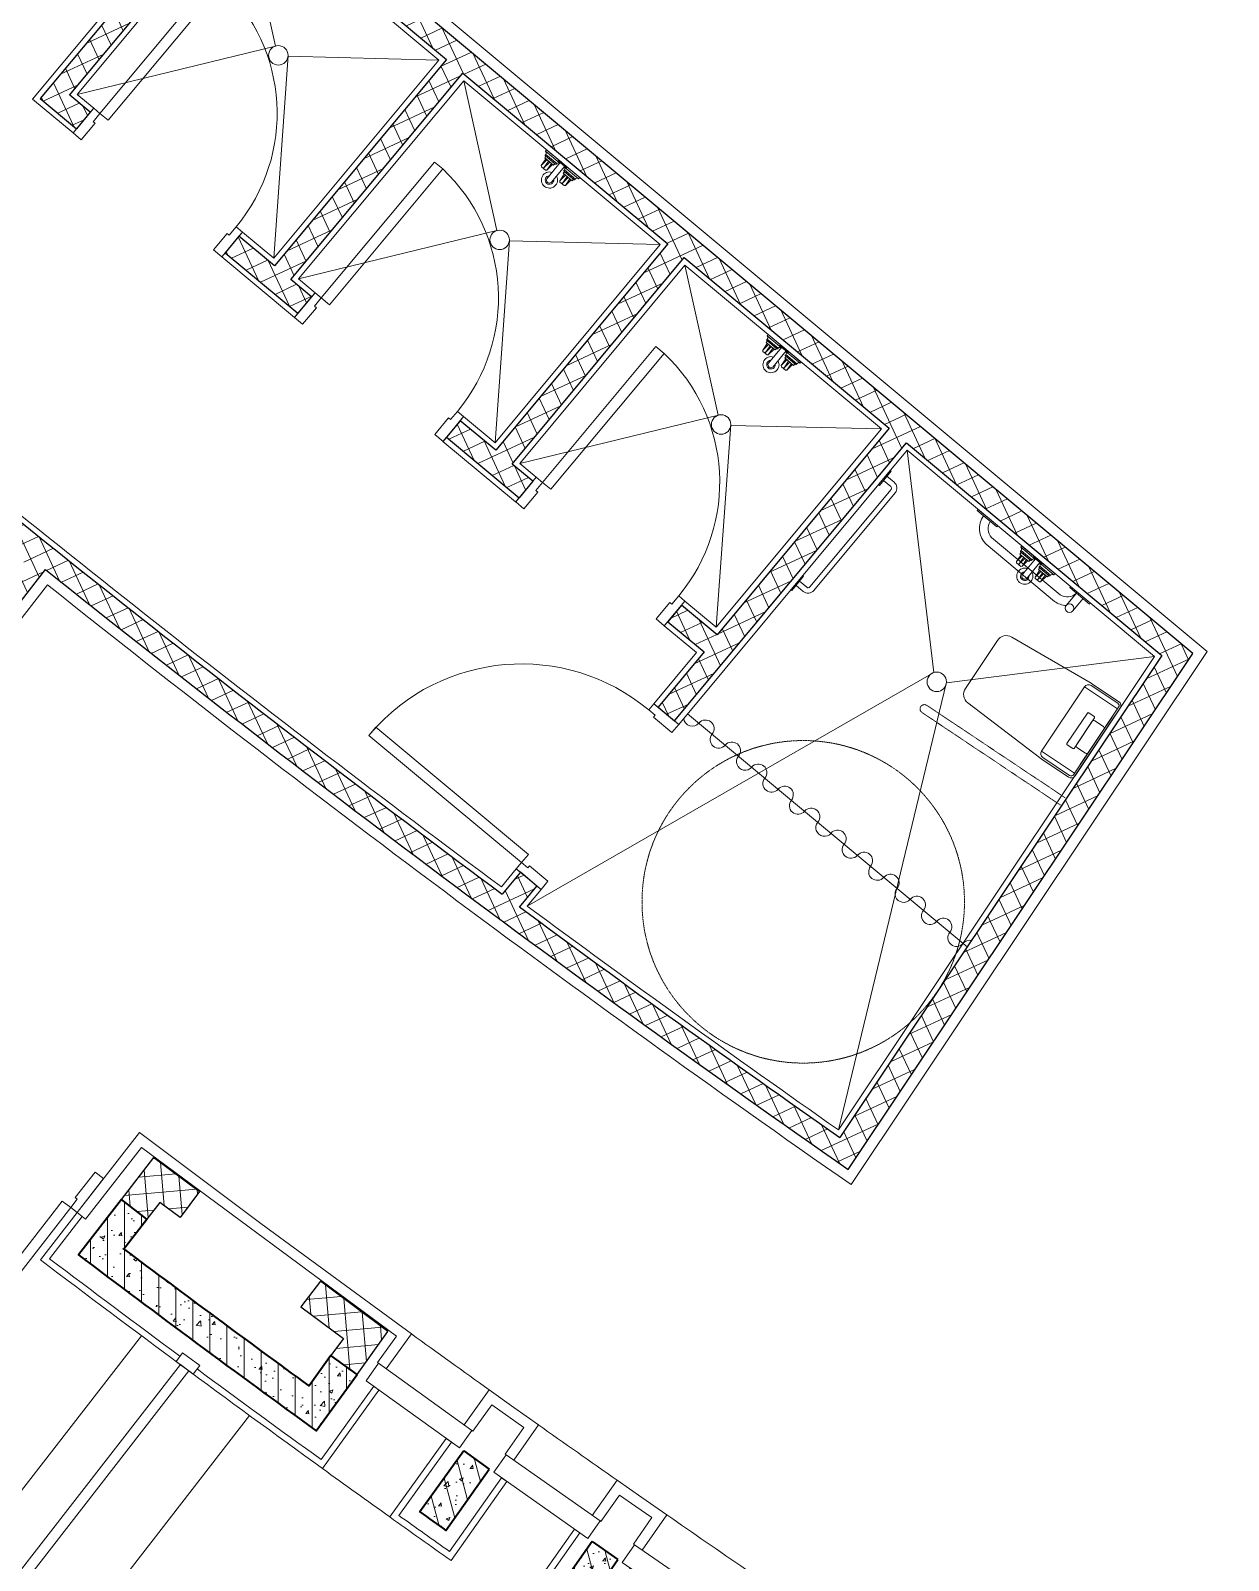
# Model space of a CAD drawing. Header units: inches. Extents: x 342932 to 557958, y 80625 to 242727.
# Drawn here: x 372613 to 378185, y 108010 to 115124 of the extents above; entities that cross this region are included whole.
import ezdxf

# ---------------------------------------------------------------- set-up
doc = ezdxf.new("R2010")
doc.units = ezdxf.units.IN
doc.header["$MEASUREMENT"] = 0
doc.linetypes.add('First Floor$0$HIDDEN', pattern=[0.375, 0.25, -0.125])
for name, color, linetype, lineweight in [('First Floor$0$A-G2-G-Building-Elements-Hidden', 251, 'First Floor$0$HIDDEN', 15), ('First Floor$0$A-G250-G-Walls-Low-Level', 251, 'Continuous', 15), ('First Floor$0$A-G250-G-Walls-Precast-Concrete', 251, 'Continuous', 35), ('First Floor$0$A-G250-M-Walls-Blockwork', 7, 'Continuous', 25), ('First Floor$0$A-G252-H-Internal-Walls', 251, 'Continuous', 9), ('First Floor$0$A-G262-H-Precast-Panel', 251, 'Continuous', 5), ('First Floor$0$A-G312-M-Wall-Cladding-Panel', 7, 'Continuous', 9), ('First Floor$0$A-G312-M-Wall-Finish-Plaster', 7, 'Continuous', 15), ('First Floor$0$A-G321-M-Window', 251, 'Continuous', 9), ('First Floor$0$A-G322-M-Door', 251, 'Continuous', 15), ('First Floor$0$A-G44-G-Fittings-Sanitary', 251, 'Continuous', 15)]:
    doc.layers.add(name, color=color, linetype=linetype, lineweight=lineweight)
pattern_1 = [(49.99999999999999, (361382.1135223866, 239676.5216957793), (182.184668996004, -15.93908553890309), [19.05, -209.55]), (355, (361382.1135223866, 239676.5216957793), (-35.24282597566699, 191.05664288218), [15.24, -167.64]), (100.451, (361397.2955223866, 239675.1934457793), (146.9425016659592, 175.1166878202919), [16.19, -178.09]), (46.18420000000002, (361382.1135223866, 239727.3216957793), (271.0790408921299, -42.04232793272715), [28.57499999999998, -314.3249999999997]), (96.6356, (361404.7034223866, 239723.8181957793), (237.4042344662371, 247.4255558900492), [24.285, -267.135]), (351.1840000000001, (361382.1135223866, 239727.3216957793), (237.4046058139339, 247.4251178605977), [22.86, -251.46]), (21, (361407.5135223866, 239714.6216957793), (151.6148798353833, -102.2655185167625), [19.05, -209.55]), (326.0000000000001, (361407.5135223866, 239714.6216957793), (61.80202834764707, 184.1879661223193), [15.24, -167.64]), (71.4514, (361420.1480223866, 239706.0995957793), (213.4164907701245, 81.92285771605745), [16.19, -178.09]), (37.50000000000001, (361382.1135223866, 239676.5216957793), (3.088603250591817, 84.55503887315311), [0, -165.608, 0, -170.18, 0, -168.275]), (7.499999999999999, (361382.1135223866, 239676.5216957793), (66.81966251030575, 100.1805748181195), [0, -97.02799999999999, 0, -161.798, 0, -64.135]), (327.5, (361325.4715223866, 239676.5216957793), (135.5905951668714, -5.728743992673458), [0, -63.5, 0, -198.12, 0, -262.89]), (317.5, (361300.0715223866, 239676.5216957793), (148.129181386018, 25.42649103333301), [0, -82.55, 0, -131.572, 0, -186.69])]
pattern_2 = [(94.99999999999994, (361382.1135223866, 239676.5216957793), (-79.0729541610323, -6.91798708059536), []), (185, (361382.1135223866, 239676.5216957793), (6.91798708059536, -79.0729541610323), [])]
pattern_3 = [(105, (361382.1135223866, 239676.5216957793), (-76.6703624616948, -20.54376170501257), [])]
pattern_4 = [(25.00000000000001, (361382.1135223866, 239676.5216957793), (-33.54532452566801, 71.93818059603409), []), (115, (361382.1135223866, 239676.5216957793), (-71.93818059603409, -33.54532452566801), [])]

# ---------------------------------------------------------------- blocks, each defined once
blk = doc.blocks.new('First Floor$0$d1000-150')
at = {"layer": 'First Floor$0$A-G322-M-Door'}
for points in [[(-950.0000000000437, -112.000000127664), (-962.0000000000873, -112.0000001276785), (-962.0000000000728, -150.0000001276348), (-1000.000000000058, -150.0000001276203), (-1000, 7.130438461899757e-10), (-950, 6.83940015733242e-10), (-950.0000000000437, -112.000000127664)], [(-49.99999999998545, -112.0000001279404), (-37.99999999995634, -112.0000001279259), (-37.9999999999709, -150.0000001278968), (1.455191522836685e-11, -150.0000001278968), (1.455191522836685e-11, 4.365574568510056e-10), (-50, 4.365574568510056e-10), (-49.99999999998545, -112.0000001279404)]]:
    blk.add_lwpolyline(points, dxfattribs=at)
blk.add_lwpolyline([(-88, -1074.000000127955), (-38.00000000001455, -1074.00000012794), (-38, -150.0000001278968), (-87.99999999998545, -150.0000001278968)], close=True, dxfattribs=at)
blk.add_arc((-37.8648564673058, -149.9445337838406), 924.1351451973287, 180.003438877686, 269.2476073491443, dxfattribs=at)
blk = doc.blocks.new('First Floor$0$d900-150')
at = {"layer": 'First Floor$0$A-G322-M-Door'}
for p, q in [((87.99932742791134, 972.48166919309), (37.99932742933743, 972.4816359790566)), ((37.99987378690275, 150.0000252425525), (37.99932742933743, 972.4816359790566)), ((87.99987378690275, 150.0000584565132), (87.99932742933743, 972.4816691930027)), ((87.99987378690275, 150.0000584565132), (37.99987378690275, 150.0000252425525))]:
    blk.add_line(p, q, dxfattribs=at)
for points in [[(49.99990700086346, 100.000033213917), (37.99990700087801, 100.0000252425671), (37.99987378690275, 150.0000252425525), (-0.0001262130681425333, 149.9999999999418), (0, -1.455191522836685e-11), (50, 3.321394615340978e-05)], [(849.9999070006888, 100.0005646374048), (849.9999999998108, 0.0005646374338539317), (899.9999999998108, 0.0005978513945592567), (899.9998737867281, 150.0005978513509), (861.9998737867136, 150.0005726087547), (861.9999070006888, 100.0005726087547)]]:
    blk.add_lwpolyline(points, close=True, dxfattribs=at)
blk.add_arc((37.99987378690275, 150.0000252425525), 824, 3.806046208763015e-05, 86.52121533285607, dxfattribs=at)
blk = doc.blocks.new('First Floor$0$door-stair-tower-1900')
at = {"layer": 'First Floor$0$A-G322-M-Door'}
for points in [[(50.00000000000591, -150.1254349375668), (38.00000000000591, -150.1254349375668), (38.00000000000819, -200.1254349375668), (8.185452315956354e-12, -200.1254349375668), (0, 0), (50, 0)], [(1850.000000000006, -150.1254349375668), (1862.000000000006, -150.1254349375668), (1862.000000000008, -200.1254349375668), (1900.000000000008, -200.1254349375668), (1900, 0), (1850, 0)]]:
    blk.add_lwpolyline(points, close=True, dxfattribs=at)
at = {"layer": 'First Floor$0$A-G322-M-Door', "elevation": 1.212306470311834e-10}
for points in [[(38.00000000000819, -200.1254349376541), (38.00000000004434, -1110.754393062976), (87.98900502691754, -1110.754393062976), (87.98900502688116, -200.1254349376541)], [(1862.000000000008, -200.1254349376541), (1861.999999999972, -1110.754393062976), (1812.010994973099, -1110.754393062976), (1812.010994973135, -200.1254349376541)]]:
    blk.add_lwpolyline(points, close=True, dxfattribs=at)
at = {"layer": 'First Floor$0$A-G322-M-Door'}
for centre, start, end in [((38.00000000000819, -200.1254349376541), 273.142099931565, 0), ((1862.000000000008, -200.1254349376541), 180, 266.857900068435)]:
    blk.add_arc(centre, 911.9999999999999, start, end, dxfattribs=at)
blk = doc.blocks.new('First Floor$0$SHOWER HEADS')
at = {"color": 0}
for p, q in [((-100.061164169776, -7.79841210860468, -6.057691127758593e-08), (-100.0611640406569, 1.623178832232952e-06, -2.174364510805257e-08)), ((-100.0611640406569, 1.623178832232952e-06, -2.174364510805257e-08), (100.0611640406714, -1.623149728402495e-06, 2.174364510805596e-08)), ((-13.54691246617585, -7.798412108342745, -6.057691127754188e-08), (-100.061164169776, -7.79841210860468, -6.057691127758593e-08)), ((-89.40592602759716, -18.80171093282115, -6.049089666515772e-08), (-23.11700493643002, -18.80171093261742, -6.049089666512045e-08)), ((-25.85387152522162, -24.8732134251477, -6.0443434722836e-08), (-85.39771573076723, -24.87321342530777, -6.044343472286987e-08)), ((-76.75451694862568, -34.48704385587189, -6.036828181540295e-08), (-73.20047636023082, -71.89580202878278, -6.007585134640961e-08)), ((-69.64643577208335, -34.48704385582823, -6.036828181539618e-08), (-73.20047636023082, -71.89580202878278, -6.007585134640961e-08)), ((-59.70233117367025, -34.48704385581368, -6.036828181539618e-08), (-56.14829058527539, -71.89580202878278, -6.007585134640284e-08)), ((-52.59424999714247, -34.48704385581368, -6.036828181539279e-08), (-56.14829058527539, -71.89580202878278, -6.007585134640284e-08)), ((-42.65014539872936, -34.48704385578458, -6.036828181537924e-08), (-39.09610481031996, -71.89580202875368, -6.007585134638928e-08)), ((-35.54206422217248, -34.48704385574092, -6.036828181536907e-08), (-39.09610481031996, -71.89580202875368, -6.007585134638928e-08)), ((-23.11700493643002, -18.80171093261742, -6.049089666512045e-08), (-23.11700493643002, -22.13634683631244, -6.04648292630214e-08)), ((-13.5469124661613, -103.1158753736527, 2.014598439528399e-08), (-13.54691246624861, -4.999995410224074, -6.15625288133405e-08)), ((-13.54691246617585, -4.999995410049451, -6.059878696514358e-08), (-13.54691246619041, -8.544236012065085, -6.057108104834559e-08)), ((-13.54691246619041, -4.999995410020347, -6.05987869651402e-08), (13.54691220790846, -4.999995409976691, -5.963366941632716e-08)), ((-10.24086721736239, -4.999995410209522, -6.123133013345966e-08), (9.759132782637607, -4.99999541019497, -6.123133013345966e-08)), ((13.54691220795212, -103.1158334893407, 2.01473595430112e-08), (13.54691220792301, -4.999995410238625, -6.156115366562345e-08)), ((13.54691220795212, -4.999995409976691, -5.963366941632377e-08), (13.54691220796667, -8.544236011977773, -5.960596349953255e-08)), ((13.54691220799577, -7.798412108269986, -5.961179372872207e-08), (100.0611639115377, -7.798412108008051, -5.961179372867802e-08)), ((23.11700467827905, -18.80171093251556, -5.952577911630063e-08), (23.11700467830815, -22.13634683616692, -5.949971171420159e-08)), ((89.40592576940253, -18.80171093226818, -5.952577911625998e-08), (23.11700467827905, -18.80171093251556, -5.952577911630063e-08)), ((25.85387126712885, -24.87321342495852, -5.947831717400263e-08), (85.39771547261626, -24.8732134247839, -5.947831717397891e-08)), ((35.54206396409427, -34.48704385553719, -5.940316426652893e-08), (39.09610455247457, -71.89580202852085, -5.911073379755253e-08)), ((42.6501451406366, -34.48704385549354, -5.940316426653909e-08), (39.09610455247457, -71.89580202852085, -5.911073379755253e-08)), ((52.5942497390206, -34.48704385547899, -5.940316426652893e-08), (56.14829032741545, -71.89580202840443, -5.911073379754575e-08)), ((59.70233091554837, -34.48704385547899, -5.940316426652215e-08), (56.14829032741545, -71.89580202840443, -5.911073379754575e-08)), ((69.64643551406334, -34.48704385544988, -5.940316426651199e-08), (73.20047610237089, -71.89580202837533, -5.911073379754236e-08)), ((76.75451669053291, -34.48704385540623, -5.94031642665086e-08), (73.20047610237089, -71.89580202837533, -5.911073379754236e-08)), ((100.0611639115377, -7.798412108008051, -5.96117937286848e-08), (100.0611640406569, -1.622785930521786e-06, 2.174364511163722e-08)), ((-68.73014043622243, -75.96156055522442, -6.004406863747153e-08), (-73.20047636023082, -71.89580202878278, -6.007585134640961e-08)), ((-68.73014043622243, -75.96156055522442, -6.004406863747153e-08), (-43.56644073429925, -75.96156055512256, -6.004406863746475e-08)), ((-60.61862650925468, -75.96156055516622, -6.00440686374783e-08), (-56.14829058527539, -71.89580202878278, -6.007585134640284e-08)), ((-51.67795466123789, -75.96156055518077, -6.004406863746137e-08), (-56.14829058527539, -71.89580202878278, -6.007585134640284e-08)), ((-43.56644073429925, -75.96156055512256, -6.004406863746475e-08), (-39.09610481031996, -71.89580202875368, -6.007585134638928e-08)), ((43.56644047649752, -75.96156055491883, -5.907895108861445e-08), (39.09610455247457, -71.89580202852085, -5.911073379755253e-08)), ((68.73014017843525, -75.96156055481697, -5.907895108859751e-08), (43.56644047649752, -75.96156055491883, -5.907895108861445e-08)), ((51.67795440350892, -75.96156055487518, -5.907895108861445e-08), (56.14829032741545, -71.89580202840443, -5.911073379754575e-08)), ((60.61862625142385, -75.96156055486063, -5.907895108859751e-08), (56.14829032741545, -71.89580202840443, -5.911073379754575e-08)), ((68.73014017843525, -75.96156055481697, -5.907895108859751e-08), (73.20047610237089, -71.89580202837533, -5.911073379754236e-08))]:
    blk.add_line(p, q, dxfattribs=at)
for points, elevation in [([(24.8641630277707, 4.589732270687819e-06), (-25.0888647337124, 4.589732270687819e-06), (-25.0888647337415, -4.999995410224074), (24.8641630277707, -4.999995410267729)], -6.123133013345966e-08), ([(-83.21905796443752, -24.87321342527866), (-29.07752320640429, -24.8732134251477), (-29.07752320633153, -34.48704385574092), (-83.21905796442297, -34.48704385588644)], 8.23645391975223e-07), ([(83.219057706272, -24.87321342476935), (29.07752294826787, -24.87321342497307), (29.07752294828242, -34.48704385553719), (83.2190577063302, -34.48704385537712)], 8.246105095240225e-07)]:
    blk.add_lwpolyline(points, close=True, dxfattribs=dict(at, elevation=elevation))
for points, elevation in [([(-98.97601849792409, -7.798412108633784), (-98.97601849789498, -8.544236012283363, -0.3940562916170431), (-89.4059260275535, -18.80171093279205), (-89.40592602753895, -22.13634683653072, 0.4142135623731231), (-86.6690594387037, -24.87321342529322), (-27.1252152332454, -24.87321342511859)], 8.236453919752264e-07), ([(98.97601823962759, -7.798412108008051), (98.97601823962759, -8.544236011744943, 0.3940562916170431), (89.40592576940253, -18.80171093226818), (89.40592576944618, -22.1363468359923, -0.4142135623731231), (86.66905918058183, -24.87321342482755), (27.12521497509442, -24.87321342495852)], 8.246105095240292e-07)]:
    blk.add_lwpolyline(points, format="xyb", dxfattribs=dict(at, elevation=elevation))
for centre, radius, start, end in [((-5.808731657452881e-06, -99.44182796082168, 2.014598439527382e-08), 37.5, 111.1770345327299, 68.82294685484231), ((-25.85387152522162, -22.13634683631244, -6.063787275879158e-08), 2.736866588820703, 270, 2.714160449760763e-31), ((-12.83484401453461, -18.80171093253011, -6.063787275879186e-08), 10.28216092194709, 93.97107175948993, 180), ((12.83484375632543, -18.80171093250101, -5.967275520997382e-08), 10.28216092194709, 2.714160449760763e-31, 86.02892823967832), ((25.8538712671143, -22.13634683616692, -5.967275520998842e-08), 2.736866588820703, 180, 270), ((-5.808775313198566e-06, -99.44182796076348, 2.014598439527721e-08), 20, 132.6365446628557, 47.36341110258561), ((-5.808775313198566e-06, -99.44182796076348, 2.014598439527721e-08), 14.03628527698058, 195.1741367023594, 344.8260404443882)]:
    blk.add_arc(centre, radius, start, end, dxfattribs=at)
blk = doc.blocks.new('First Floor$0$WC')
at = {"layer": 'First Floor$0$A-G44-G-Fittings-Sanitary'}
for p, q in [((-134.1572465816134, 535.7051280799933), (134.157246581628, 535.7051280799787)), ((-210.7435771865858, 61.88481549496646), (-184.0598755057727, 488.8240423877432)), ((210.7435771865275, 61.88481549501012), (184.0598755057727, 488.8240423877287)), ((-180.0320512400212, 79.03846152000187), (-180.0320512400103, -105.5128206400259)), ((180.0320512399921, 79.03846152000187), (180.0320512400031, -105.5128206400113)), ((-210.7692307200341, 61.06310153339291), (-210.7692307200159, -92.3397437200183)), ((210.7692307199759, 61.06310153340746), (210.7692307199941, -92.3397437200183)), ((188.8141025199911, -114.2948719200213), (-188.8141025199984, -114.2948719200213)), ((-131.7307691999995, -105.5128206400259), (131.7307691999922, -105.5128206400404))]:
    blk.add_line(p, q, dxfattribs=at)
for points in [[(180.0320512399921, 79.03846152000187), (-180.0320512400067, 79.03846152000187, 0.414213562373095), (-201.9871794400096, 57.08333332002803), (-201.987179440006, -92.3397437200183, 0.414213562373095), (-188.814102520013, -105.5128206400259), (188.8141025200057, -105.5128206400113, 0.414213562373095), (201.9871794400133, -92.3397437200183), (201.9871794399805, 57.08333332001348, 0.414213562373095)], [(-90.0160256200179, -4.391025639997679), (-90.0160256199888, -35.19230776000768, 0.414213562373095), (-85.62499998000567, -39.58333340000536), (85.62499997999112, -39.58333340000536, 0.414213562373095), (90.01602562000335, -35.19230776000768), (90.01602562000335, -4.391025639997679, 0.414213562373095), (85.62499997999112, 1.455191522836685e-11), (-85.62499998000567, 0, 0.414213562373095)]]:
    blk.add_lwpolyline(points, format="xyb", close=True, dxfattribs=at)
blk.add_lwpolyline([(65.86538459999792, -105.5128206400259, 0.414213562373095), (74.64743588000783, -96.73076936001598), (74.64743587997509, -48.36538468001527, 0.414213562373095), (65.86538459999429, -39.58333340000536), (-65.86538460000884, -39.58333340000536, 0.414213562373095), (-74.64743588001875, -48.36538468001527), (-74.64743588000056, -96.73076936001598, 0.414213562373095), (-65.8653846000052, -105.5128206400113)], format="xyb", dxfattribs=at)
for centre, radius, start, end in [((-134.157246581628, 485.7051280799787), 50, 90, 176.4236656252367), ((134.157246581628, 485.7051280799787), 50, 3.576334374763312, 90), ((-197.5961538000265, 61.06310153339291), 13.17307692, 176.4236656252367, 180), ((197.5961537999538, 61.06310153339291), 13.17307692, 0, 3.576334374763312), ((-188.814102520013, -92.3397437200183), 21.9551282, 180, 270), ((188.8141025199766, -92.3397437200183), 21.9551282, 270, 0)]:
    blk.add_arc(centre, radius, start, end, dxfattribs=at)
blk = doc.blocks.new('First Floor$0$TOWEL RAILS')
for p, q in [((15.0000000000291, -295.3200004910032, -1.934154731981573e-09), (14.99999999998545, 295.3200004910177, -1.628660845181974e-09)), ((39.9999999999709, -295.3200004909886), (39.99999999998545, 295.3200004910468)), ((49.99999999994179, 330.3200004910032, -3.118480094823648e-08), (93.69126183250046, 330.3200004910032, -3.085144197953328e-08)), ((49.99999999992724, 305.3200004910323, -3.444208309265081e-08), (93.69126183251501, 305.3200004910177, -3.410872412394761e-08)), ((99.08133794677269, 275.3119625325344, 9.467729276393578e-06), (93.69126183231128, 275.3119625325053, 9.468237157741795e-06)), ((99.08133794694731, -275.3119625324762, 9.467444479829257e-06), (93.69126183251501, -275.3119625324762, 9.467952361177471e-06)), ((50, -305.3200004910032, -1.310706256677401e-07), (93.69126183251501, -305.3200004909741)), ((49.9999999999709, -330.3200004909741, -1.343279078121544e-07), (93.69126183251501, -330.3200004909595, -3.717094675057654e-09))]:
    blk.add_line(p, q)
for points, elevation in [([(93.69126183225308, 360.3280384495447), (93.69126183232584, 275.3119625325053), (99.08133794675814, 275.3119625325053), (99.08133794668538, 360.3280384495301)], 1.813330834265988e-05), ([(93.69126183250046, -360.328038449501), (93.69126183251501, -275.3119625324616), (99.08133794696187, -275.3119625324762), (99.08133794693276, -360.3280384494719)], 1.822590211855338e-05)]:
    blk.add_lwpolyline(points, close=True, dxfattribs=dict(elevation=elevation))
for centre, radius, start, end in [((49.99999999998545, 295.3200004909886), 35.00000000000074, 90, 180), ((49.99999999998545, 295.3200004909886), 10.00000000000015, 90, 180), ((50.00000000004366, -295.3200004910032), 35.00000000000074, 180, 270), ((50.00000000004366, -295.3200004910032), 10.00000000000015, 180, 270)]:
    blk.add_arc(centre, radius, start, end)
blk = doc.blocks.new('First Floor$0$Towel Rail-Grab Bar-Top')
for p, q in [((-580.9645793871314, 6.355140524190574), (-580.9645891422697, 80.44974933891353, 1.04427042865821e-09)), ((-540.8245793871174, 6.355146072759453), (-540.8245891422557, 80.44975488544515, 1.044270432121542e-09)), ((-72.49608035126585, 100.1468858553726, 1.087557790009346e-09), (-487.5039335307956, 100.1468949857772, 1.087557812776957e-09)), ((-72.49607782295789, 59.9998270164142, 1.087557790009804e-09), (-487.5039310025168, 59.99983614684788, 1.087557812777415e-09))]:
    blk.add_line(p, q)
for points in [[(-619.49230742894, 6.355138097962481), (-500.50769257106, 6.355138097962481), (-500.50769257106, 0), (-619.49230742894, 0)], [(-59.49230742882355, 6.355138098020689), (59.49230742882355, 6.355138098020689), (59.49230742882355, 0), (-59.49230742882355, 0)]]:
    blk.add_lwpolyline(points, close=True)
blk.add_circle((-560.894589090225, 80.07334361823268, 1.044497397792286e-09), 20.07352941946631)
for centre, radius, start, end in [((-481.6346617665549, 0.8370831037173048), 99.4830829107528, 93.38228252506056, 126.517456483745), ((-78.36535211550654, 0.8370905963565747), 99.4830829107528, 3.179671028322543, 86.61771747493943), ((-481.3473005483975, 0.7467608673105133), 59.57204983009503, 95.93197996332148, 174.5979256977368), ((-78.652713333664, 0.7467683599497832), 59.57204983009503, 5.402074302263192, 84.06802003667853)]:
    blk.add_arc(centre, radius, start, end)

msp = doc.modelspace()

# ---------------------------------------------------------------- hatches: boundary and pattern name
at = {"layer": 'First Floor$0$A-G252-H-Internal-Walls'}
h = msp.add_hatch(dxfattribs=at)
h.set_pattern_fill('NET', color=256, scale=25, angle=25, style=0)
h.set_pattern_definition(pattern_4)
h.paths.add_polyline_path([(371012.6196937059, 118067.27726219), (370081.2255868888, 116949.8157692786), (370158.041757778, 116885.7901815038), (371025.4102755638, 117926.4355019916), (373522.2077122774, 115845.3772882061), (372657.8614771129, 114808.3580209771), (372826.7879552745, 114667.5593203395), (372890.8121070366, 114744.3739509921), (372794.8610809618, 114824.3482683423), (373595.1829358012, 115784.5528132807), (374547.7034548894, 114990.6355249343), (373747.3836060125, 114030.4333866165), (373582.1597627167, 114168.1459744239), (373518.1341749562, 114091.3298035226), (373856.1861908974, 113809.5664877819), (373920.2106857834, 113886.3815301063), (373824.1987737442, 113966.4065953611), (374624.519630673, 114926.6099430455), (375577.0402185736, 114132.6927372579), (374776.7202960773, 113172.4905106136), (374611.5573391379, 113310.1523499191), (374547.5317513774, 113233.3361790178), (374885.5310030564, 112951.6168421643), (374949.5565908663, 113028.4330132151), (374853.5364669765, 113108.4649229735), (375653.8563950105, 114068.6671561516), (376606.3769829112, 113274.749950364), (375806.056986096, 112314.5476346025), (375640.9022410553, 112452.2026296413), (375576.8766532949, 112375.3864587401), (375745.87220688, 112234.5301843139), (375531.9883846323, 111977.9181513514), (375608.8045555818, 111913.8925635404), (376687.0336657253, 113207.5227273432), (377874.8496827252, 112217.4891099475), (377047.4585931778, 110979.2120200529), (377188.7303387557, 110983.6449238463), (378019.5545140077, 112227.0599846827), (374135.757712413, 115464.1696977626), (375240.1933138515, 116789.2416482081), (375067.3719637176, 116933.2917004272), (374971.3221301883, 116818.0603867145), (375067.3299092614, 116738.0323637083), (374058.9415941641, 115528.1953488701)])
h = msp.add_hatch(dxfattribs=at)
h.set_pattern_fill('NET', color=256, scale=25, angle=25, style=0)
h.set_pattern_definition(pattern_4)
h.paths.add_polyline_path([(371601.5617708258, 113630.2335801983), (371537.0212725348, 113553.852127219, 0.004824309187069041), (372603.8779552298, 112681.1674290141), (371470.7452714522, 111219.3684771974, -0.0008261842369488194), (371279.38551871, 111373.1261018595), (371216.2552097609, 111295.5710592515, 0.001169223143723389), (371487.5816482945, 111077.8635217417), (372681.9425137173, 112618.6499505167, 0.004352204637573591), (373658.7697748718, 111851.3303064412), (373713.1194285878, 111935.7044976182, -0.009499805788425858)])
h = msp.add_hatch(dxfattribs=at)
h.set_pattern_fill('NET', color=256, scale=25, angle=25, style=0)
h.set_pattern_definition(pattern_4)
h.paths.add_polyline_path([(374807.0514035277, 111108.1583418608, -0.00481265695545168), (373713.1194285878, 111935.7044976182), (373658.7697748718, 111851.3303064412, 0.005047460608860164), (374808.1639094824, 110982.8916550859), (374976.5198813285, 110982.8916550859, -0.0003879491128401163), (374887.5543328093, 111048.556026945), (374968.548697832, 111145.7308784731), (374891.7326064697, 111209.756561924)])
h.paths.add_polyline_path([(374976.5198813285, 110982.8916550859), (374808.1639094824, 110982.8916550859, 0.006937921485850201), (376416.1692233895, 109827.4266109025), (377188.2270201806, 110982.8916550859), (377049.9172490505, 110982.8916550859), (376377.459700091, 109976.4887733981, -0.006052221482453594)])
h = msp.add_hatch(dxfattribs=at)
h.set_pattern_fill('ANSI37', color=256, scale=25, angle=50, style=0)
h.set_pattern_definition(pattern_2)
h.paths.add_polyline_path([(381069.6724918525, 111116.4352938291, 0.0006135461927688592), (381211.8000743639, 111026.5256228975), (381555.2757290942, 111542.4539287244, -0.001163907501392567), (381287.3476726185, 111712.2020906869), (377883.726333532, 106618.322780744), (378009.9940951265, 106537.3029734442)])
h = msp.add_hatch(dxfattribs=at)
h.set_pattern_fill('ANSI37', color=256, scale=25, angle=50, style=0)
h.set_pattern_definition(pattern_2)
edge = h.paths.add_edge_path()
edge.add_line((373036.0259044907, 109688.7518092762), (373186.6876848929, 109882.7689141204))
edge.add_line((373186.6876848929, 109882.7689141204), (373398.6364646174, 109725.6573719307))
edge.add_line((373398.6364646174, 109725.6573719307), (373309.254685779, 109605.0199146123))
edge.add_line((373309.254685779, 109605.0199146123), (373215.0608094304, 109674.7412080337))
edge.add_line((373215.0608094304, 109674.7412080337), (373154.4869585418, 109596.7364605403))
edge.add_line((373154.4869585418, 109596.7364605403), (373036.0254983775, 109688.7521247271))
h = msp.add_hatch(dxfattribs=at)
h.set_pattern_fill('ANSI37', color=256, scale=25, angle=50, style=0)
h.set_pattern_definition(pattern_2)
edge = h.paths.add_edge_path()
edge.add_line((374132.2548708785, 108874.6021511147), (374275.5980251579, 109074.0873615121))
edge.add_line((374275.5980251579, 109074.0873615121), (373961.0803378251, 109308.9357748288))
edge.add_line((373961.0803378251, 109308.9357748288), (373870.7328500394, 109189.0198461647))
edge.add_line((373870.7328500394, 109189.0198461647), (374068.0616485559, 109042.3192472671))
edge.add_line((374068.061648556, 109042.3192472671), (374010.4304498531, 108962.1158995873))
edge.add_line((374010.4304498531, 108962.1158995873), (374132.2552885221, 108874.6018510963))
at = {"layer": 'First Floor$0$A-G262-H-Precast-Panel'}
h = msp.add_hatch(dxfattribs=at)
h.set_pattern_fill('AR-CONC', color=256, style=0)
h.set_pattern_definition(pattern_1)
edge = h.paths.add_edge_path()
edge.add_line((374132.2552885221, 108874.6018510964), (374010.4304498531, 108962.1158995873))
edge.add_line((374010.4304498531, 108962.1158995873), (373908.6470932183, 108821.8211722955))
edge.add_arc((417882.1211305773, 169176.5319551618), 74675.01277266524, 233.1015739785389, 233.9235195096549, ccw=False)
edge.add_line((373047.3736296892, 109458.8381858163), (373154.4869585419, 109596.7364605405))
edge.add_line((373154.4869585419, 109596.7364605405), (373036.0254983776, 109688.7521247273))
edge.add_line((373036.0254983776, 109688.7521247273), (372835.4695563563, 109430.5553280572))
edge.add_arc((417852.1362926543, 169136.6032773845), 74775.07904224707, 232.9847426187037, 234.0392400083922)
edge.add_line((373941.8884742702, 108612.2066897077), (374132.2552885222, 108874.6018510964))
h = msp.add_hatch(dxfattribs=at)
h.set_pattern_fill('ANSI31', color=256, scale=25, angle=45, style=0)
h.set_pattern_definition([(90, (361382.1135223866, 239676.5216957793), (-79.375, 7.105427357601002e-15), [])])
edge = h.paths.add_edge_path()
edge.add_line((374132.2552885221, 108874.6018510964), (374010.4304498531, 108962.1158995873))
edge.add_line((374010.4304498531, 108962.1158995873), (373908.6470932183, 108821.8211722955))
edge.add_arc((417882.1211305773, 169176.5319551618), 74675.01277266524, 233.1015739785389, 233.9235195096549, ccw=False)
edge.add_line((373047.3736296892, 109458.8381858163), (373154.4869585419, 109596.7364605405))
edge.add_line((373154.4869585419, 109596.7364605405), (373036.0254983776, 109688.7521247273))
edge.add_line((373036.0254983776, 109688.7521247273), (372835.4695563563, 109430.5553280572))
edge.add_arc((417852.1362926543, 169136.6032773845), 74775.07904224707, 232.9847426187037, 234.0392400083922)
edge.add_line((373941.8884742702, 108612.2066897077), (374132.2552885222, 108874.6018510964))
h = msp.add_hatch(dxfattribs=at)
h.set_pattern_fill('AR-CONC', color=256, style=0)
h.set_pattern_definition(pattern_1)
h.paths.add_polyline_path([(374423.9410304807, 108234.6662623131, 0.0004974302446240121), (374545.2842538778, 108148.3173230317), (374746.6876183411, 108434.5672319477), (374628.3909796635, 108518.7481938883)])
h = msp.add_hatch(dxfattribs=at)
h.set_pattern_fill('ANSI31', color=256, scale=25, angle=59.99999999999999, style=0)
h.set_pattern_definition(pattern_3)
h.paths.add_polyline_path([(374746.6876183411, 108434.5672319477), (374628.3909796635, 108518.7481938883), (374423.9410304807, 108234.6662623131, 0.0004974302446240121), (374545.2842538778, 108148.3173230317)])
h = msp.add_hatch(dxfattribs=at)
h.set_pattern_fill('AR-CONC', color=256, style=0)
h.set_pattern_definition(pattern_1)
h.paths.add_polyline_path([(375344.5557816433, 108014.3914069925), (375225.4391368702, 108097.4079957785), (375023.7854669124, 107811.334363717, 0.0004974302446242053), (375145.9698146554, 107726.1797845914)])
h = msp.add_hatch(dxfattribs=at)
h.set_pattern_fill('ANSI31', color=256, scale=25, angle=59.99999999999999, style=0)
h.set_pattern_definition(pattern_3)
h.paths.add_polyline_path([(375344.5557816433, 108014.3914069925), (375225.4391368702, 108097.4079957785), (375023.7854669124, 107811.334363717, 0.0004974302446242053), (375145.9698146554, 107726.1797845914)])

# ---------------------------------------------------------------- linework, layer by layer
at = {"layer": 'First Floor$0$A-G2-G-Building-Elements-Hidden'}
msp.add_circle((376207.1463272832, 111072.5370623612, -2.932824344098026e-09), 749.9999999999999, dxfattribs=at)
at = {"layer": 'First Floor$0$A-G250-G-Walls-Low-Level'}
for p, q in [((373128.6363328307, 109054.7387926109), (372003.6370320491, 107606.416586384)), ((373632.0492612004, 108683.9869634262), (372497.2291222874, 107223.0214267196))]:
    msp.add_line(p, q, dxfattribs=at)
for centre, radius, start, end in [((419259.216725083, 171090.1504315234, -2.926102654017927e-09), 76557.62372677364, 234.115468806968, 234.4491210871912), ((419302.7630724839, 171192.1440952438, 1.95276485184315e-09), 76665.96393187836, 234.6739700198558, 235.0108853345122), ((417882.1135223575, 169176.5216957211), 74950.00000000071, 234.1357794626424, 234.4302205407868), ((419282.9243115771, 171205.9817062995, 1.95276485184315e-09), 76665.96393187836, 235.2397104784085, 235.572885336968)]:
    msp.add_arc(centre, radius, start, end, dxfattribs=at)
at = {"layer": 'First Floor$0$A-G250-G-Walls-Precast-Concrete'}
for p, q in [((374628.3909796635, 108518.7481938883), (374746.6876183411, 108434.5672319477)), ((375225.4391368702, 108097.4079957785, -2.926102654017927e-09), (375344.5557816433, 108014.3914069925, -2.926102654017927e-09))]:
    msp.add_line(p, q, dxfattribs=at)
at = {"layer": 'First Floor$0$A-G250-G-Walls-Precast-Concrete', "elevation": -2.92610265401797e-09}
msp.add_lwpolyline([(374132.2552885221, 108874.6018510964), (374010.4304498531, 108962.1158995873), (373908.6470932183, 108821.8211722955, -0.003586429324174777), (373047.3736296892, 109458.8381858163), (373154.4869585419, 109596.7364605405), (373036.0254983776, 109688.7521247273), (372835.4695563563, 109430.5553280572, 0.004601145320099692), (373941.8884742702, 108612.2066897077)], format="xyb", close=True, dxfattribs=at)
at = {"layer": 'First Floor$0$A-G250-G-Walls-Precast-Concrete'}
msp.add_lwpolyline([(374628.3909796635, 108518.7481938883), (374423.9410304807, 108234.6662623131, 0.0004974302446240119), (374545.2842538778, 108148.3173230317), (374746.6876183411, 108434.5672319477)], format="xyb", dxfattribs=at)
at = {"layer": 'First Floor$0$A-G250-G-Walls-Precast-Concrete', "elevation": -2.926102654017927e-09}
msp.add_lwpolyline([(375225.4391368702, 108097.4079957785), (375023.7854669124, 107811.334363717, 0.0004974302446242452), (375145.9698146554, 107726.1797845914), (375344.5557816433, 108014.3914069925)], format="xyb", dxfattribs=at)
at = {"layer": 'First Floor$0$A-G250-M-Walls-Blockwork'}
for p, q in [((373522.2077122774, 115845.3772882062, -2.922780948447296e-09), (372657.8614771129, 114808.3580209771, -2.922852873908879e-09)), ((372794.8610809618, 114824.3482683423, -2.922847546213013e-09), (373595.1829358012, 115784.5528132807, -2.922780948447296e-09)), ((373595.1829358012, 115784.5528132807, -2.909185058136086e-09), (374547.7034548894, 114990.6355249343, -2.90918505813282e-09)), ((378019.5545140078, 112227.0599846827, -1.462693582167862e-09), (374135.757712413, 115464.1696977626, -2.922780948446774e-09)), ((374547.7034548894, 114990.6355249343, -2.922780948447296e-09), (373747.3836060125, 114030.4333866165, -2.922780948447296e-09)), ((373824.1987737442, 113966.4065953611, -2.922855326721119e-09), (374624.519630673, 114926.6099430455, -2.92288598746984e-09)), ((374624.519630673, 114926.6099430455, -2.92288598746984e-09), (375577.0402185736, 114132.6927372579, -2.922782502767688e-09)), ((372657.8614771129, 114808.3580209771, -2.922852873904684e-09), (372826.7879552745, 114667.5593203395, -2.922852815822807e-09)), ((372890.8121070366, 114744.3739509921, -2.922852815819467e-09), (372795.3502660781, 114823.9405369471, -2.922852873901344e-09)), ((372890.8121070366, 114744.3739509921, -2.922852815819467e-09), (372826.7879552745, 114667.5593203395, -2.922852815819437e-09)), ((373582.1597627167, 114168.1459744239, -2.922852815820869e-09), (373518.1341749562, 114091.3298035226, -2.922852815820869e-09)), ((373747.3836060125, 114030.4333866165, -2.922852873902746e-09), (373582.1597627167, 114168.1459744239, -2.922852815820869e-09)), ((375577.0402185736, 114132.6927372579, -2.922780948447296e-09), (374776.7202960773, 113172.4905106137, -2.922780948447296e-09)), ((373518.1341749562, 114091.3298035226, -2.922852815820869e-09), (373856.1861908974, 113809.5664877819, -2.922852873903576e-09)), ((374853.5364669765, 113108.4649229735, -2.922780948443455e-09), (375653.8563950105, 114068.6671561516, -2.922780948447296e-09)), ((375653.8563950105, 114068.6671561516, -2.922780948447296e-09), (376606.3769829112, 113274.749950364, -2.922782470556751e-09)), ((373920.2106857834, 113886.3815301063, -2.922852873903459e-09), (373824.1987736531, 113966.4065954371, -2.92285287390263e-09)), ((373920.2106857834, 113886.3815301063, -2.922852873903459e-09), (373856.1861908974, 113809.5664877819, -2.922852873903576e-09)), ((374611.5573391379, 113310.1523499191, -2.922852873903576e-09), (374547.5317513774, 113233.3361790178, -2.922852873903576e-09)), ((374776.7202960773, 113172.4905106137, -2.922852873902746e-09), (374611.5573391379, 113310.1523499191, -2.922852873903576e-09)), ((376606.3769829112, 113274.749950364, -2.922780948447296e-09), (375806.056986096, 112314.5476346025, -2.922780948447296e-09)), ((374547.5317513774, 113233.3361790178, -2.922852873903576e-09), (374885.5310928318, 112951.6167673374, -2.9228448821849e-09)), ((375608.8045555818, 111913.8925635404, -2.922764658407554e-09), (376687.0336657254, 113207.5227273432, -2.922781096880395e-09)), ((376687.0336657254, 113207.5227273432, -2.922800132008305e-09), (377874.8496827252, 112217.4891099475, -2.922839971359691e-09)), ((374949.5565908663, 113028.4330132151, -2.922844882184975e-09), (374853.5364669765, 113108.4649229735, -2.922852873902746e-09)), ((374949.5565908663, 113028.4330132151, -2.922844882184975e-09), (374885.5310030564, 112951.6168421643, -2.9228448821849e-09)), ((371487.5816482945, 111077.8635217417, -2.922780948447296e-09), (372681.9425137173, 112618.6499505167, -2.922780948447296e-09)), ((375640.9022410553, 112452.2026296413, -2.922844882184975e-09), (375576.8766532948, 112375.3864587401, -2.922844882184975e-09)), ((375806.056986096, 112314.5476346025, -2.922852873902746e-09), (375640.9022410553, 112452.2026296413, -2.922844882184975e-09)), ((375576.8766532948, 112375.3864587401, -2.922844882184975e-09), (375745.87220688, 112234.5301843139, -2.922852873902746e-09)), ((375745.87220688, 112234.5301843139, -2.922852873902747e-09), (375531.9883846323, 111977.9181513514, -2.922780956001685e-09)), ((377874.8496827252, 112217.4891099475, -2.922839971359691e-09), (376377.459700091, 109976.4887733981, -2.922780948447296e-09)), ((376416.1692233896, 109827.4266109025, -2.922780948447296e-09), (378019.5545140078, 112227.0599846827, -1.460972960429142e-09)), ((375531.9883846323, 111977.9181513514, -2.922780956001685e-09), (375608.8045555818, 111913.8925635404, -2.922763843527848e-09)), ((374891.6548809122, 111209.6633088995, -2.922632072529748e-09), (374807.0514035277, 111108.1583418608, -2.922610203898196e-09)), ((374968.548697948, 111145.7308783763, -2.922780909832672e-09), (374891.7326065857, 111209.7565618273, -2.922780987061921e-09)), ((374887.3678461972, 111048.3322853447, -2.922780864813348e-09), (374968.4709722746, 111145.6376254485, -2.922780875079509e-09))]:
    msp.add_line(p, q, dxfattribs=at)
msp.add_lwpolyline([(373036.0259044907, 109688.7518092762), (373186.6876848929, 109882.7689141204), (373398.6364646174, 109725.6573719307), (373309.254685779, 109605.0199146123), (373215.0608094304, 109674.7412080337), (373154.4869585418, 109596.7364605403), (373036.0254983775, 109688.7521247271)], dxfattribs=at)
at = {"layer": 'First Floor$0$A-G250-M-Walls-Blockwork', "elevation": -2.92610265401797e-09}
msp.add_lwpolyline([(374132.2548708785, 108874.6021511147), (374275.5980251579, 109074.0873615121), (373961.0803378251, 109308.9357748288), (373870.7328500394, 109189.0198461647), (374068.061648556, 109042.3192472671), (374010.4304498531, 108962.1158995873), (374132.2552885221, 108874.6018510963)], dxfattribs=at)
at = {"layer": 'First Floor$0$A-G250-M-Walls-Blockwork'}
for centre, radius, start, end in [((417247.0984147441, 168346.3969788619, -2.922780948447296e-09), 71255.69136974636, 230.1643252134511, 233.444426043427), ((417246.0128312549, 168344.9872301213, -2.922780948447296e-09), 71353.91390713397, 231.3508508127685, 235.0951082488153), ((417247.0984147441, 168346.3969788619, -2.922780948447296e-09), 71255.69136974636, 233.5249679532307, 235.0009293919267)]:
    msp.add_arc(centre, radius, start, end, dxfattribs=at)
at = {"layer": 'First Floor$0$A-G312-M-Wall-Cladding-Panel'}
for p, q in [((372829.7041671636, 109626.9203006425), (372659.0281453033, 109407.1729535132, -2.731211689354651e-09)), ((372701.3621718165, 109412.7692408992, -2.731211689354651e-09), (372853.4033271586, 109608.5260096565)), ((372853.4033271586, 109608.5260096565), (372829.7041671636, 109626.9203006425)), ((374209.4110196792, 108819.1762870521, -2.731211689354651e-09), (373964.6211994274, 108478.41407945, -2.731211689354651e-09)), ((373971.4271246404, 108436.4680225341, -2.731211689354651e-09), (374233.775987413, 108801.6734773539, -2.731211689354651e-09)), ((374233.775987413, 108801.6734773539, -2.731211689354651e-09), (374209.4110196792, 108819.1762870521, -2.731211689354651e-09)), ((374571.1645124765, 108559.0672414252, -2.926102654017927e-09), (374546.8148637558, 108576.5913564435, -2.926102654017927e-09)), ((374828.0680287478, 108376.4490511136, -2.926102654017927e-09), (374803.532555162, 108393.7120327773, -2.926102654017927e-09)), ((375167.8199494536, 108137.1637926192, -2.926102654017927e-09), (375143.2995851688, 108154.4482288362, -2.926102654017927e-09))]:
    msp.add_line(p, q, dxfattribs=at)
for points in [[(374546.8148637558, 108576.5913564435), (374284.1466570033, 108211.6155184162, 0.001167446554455482), (374569.3139386204, 108008.6878921677), (374828.0680287478, 108376.4490511136)], [(374571.1645124765, 108559.0672414251), (374326.0767219246, 108218.5192822607, 0.0009666297217645289), (374562.0969089691, 108050.5651746501), (374803.532555162, 108393.7120327773)]]:
    msp.add_lwpolyline(points, format="xyb", dxfattribs=at)
at = {"layer": 'First Floor$0$A-G312-M-Wall-Cladding-Panel', "elevation": -2.926102654017927e-09}
for points in [[(375143.2995851688, 108154.4482288362), (374884.2239136679, 107786.9135425568, 0.00116744655445526), (375171.367911714, 107586.7927680582), (375426.5023348003, 107957.0742492898)], [(375167.8199494536, 108137.1637926192), (374926.0842453159, 107794.2282492389, 0.0009666297217645363), (375163.7404720163, 107628.5972471096), (375401.7987159404, 107974.0957420336)]]:
    msp.add_lwpolyline(points, format="xyb", dxfattribs=at)
at = {"layer": 'First Floor$0$A-G312-M-Wall-Cladding-Panel'}
for centre, radius, start, end in [((417882.1211319069, 169176.5319569441, -2.731211689354651e-09), 74950.01277488885, 232.8878777539016, 234.1357793432308), ((417882.1211319073, 169176.5319569432, -2.731211689354651e-09), 74920.01277488837, 232.9111133366805, 233.4901469834113), ((417882.1211319073, 169176.5319569432, -2.731211689354651e-09), 74920.01277488837, 233.566622923756, 234.1127674582972)]:
    msp.add_arc(centre, radius, start, end, dxfattribs=at)
at = {"layer": 'First Floor$0$A-G312-M-Wall-Finish-Plaster'}
for p, q in [((373486.99727261, 115842.1796424229, -2.922782470555503e-09), (372622.651037444, 114805.1603751922, -2.922852873908536e-09)), ((373598.3114837648, 115749.3999660245, -2.922780948442606e-09), (372830.0024228574, 114827.6035065878, -2.922844882308263e-09)), ((373598.3114837648, 115749.3999660245, -2.90918505813602e-09), (374512.493015224, 114987.4378791529, -2.909185058132876e-09)), ((378086.1353421516, 112236.6559243921), (374206.1785925148, 115470.5649886927, -2.922780948440011e-09)), ((374512.493015224, 114987.4378791529, -2.909185058132876e-09), (373744.1859602288, 114065.6438262799, -2.922496202286128e-09)), ((373859.4092134568, 113969.6042411977, -2.922793413856505e-09), (374627.717279201, 114891.3995066761, -2.92288409821516e-09)), ((374627.717279201, 114891.3995066761, -2.92288409821516e-09), (375541.8297773552, 114129.4950896134, -2.9166549454138e-09)), ((372810.7732567673, 114648.3621968957, -2.922852815826628e-09), (372622.651037444, 114805.1603751922, -2.922852873898292e-09)), ((372906.8268055827, 114763.5710744824, -2.922852815824931e-09), (372830.0024228574, 114827.6035065878, -2.922852815819437e-09)), ((372890.8121070366, 114744.3739509921, -2.922852815819467e-09), (372906.8268055827, 114763.5710744824, -2.922852815812432e-09)), ((372826.7879552745, 114667.5593203395, -2.922852815819437e-09), (372810.7732567673, 114648.3621968957, -2.92285281580932e-09)), ((373582.1597627167, 114168.1459744239, -2.922852815820869e-09), (373598.1744611931, 114187.3430978308, -2.922852815822337e-09)), ((373744.1859602288, 114065.6438262799, -2.922852873902298e-09), (373598.1744611931, 114187.3430978308, -2.922852815820043e-09)), ((375541.8297773552, 114129.4950896134, -2.916654945413807e-09), (374773.5226502963, 113207.7009502802, -2.922779480581009e-09)), ((373518.1341749562, 114091.3298035226, -2.922852815820868e-09), (373502.1194907482, 114072.1326972196, -2.9228528158229e-09)), ((373840.1715066904, 113790.3693814801, -2.922852873905406e-09), (373502.1194907482, 114072.1326972196, -2.922852815819386e-09)), ((374888.7469066894, 113111.6625688097, -2.9228448821849e-09), (375657.0539333062, 114033.4565875293, -2.92278094844722e-09)), ((376571.1663544156, 113271.5520780303, -2.909185058134828e-09), (375657.0539333062, 114033.4565875293, -2.909184030420613e-09)), ((373936.2253843294, 113905.5786535965, -2.92285287390263e-09), (373859.4092134568, 113969.6042411977, -2.92285287390202e-09)), ((373920.2106857835, 113886.3815301063, -2.922852873903459e-09), (373936.2253843294, 113905.5786535965, -2.922852873904886e-09)), ((373856.1861908974, 113809.5664877819, -2.922852873903576e-09), (373840.1715066904, 113790.3693814801, -2.922852873901433e-09)), ((374611.5573391379, 113310.1523499191, -2.922852873903576e-09), (374627.5720376451, 113329.3494733629, -2.922852873903728e-09)), ((374773.5226502963, 113207.7009502802, -2.92285287390229e-09), (374627.5720376451, 113329.3494733629, -2.922852873903404e-09)), ((376571.1663544156, 113271.5520780303, -2.909185058134822e-09), (375802.8593403131, 112349.7580742658, -2.922779480581134e-09)), ((374547.5317513774, 113233.3361790178, -2.922852873903576e-09), (374531.5170528702, 113214.139055574, -2.92285287390378e-09)), ((374869.5163943098, 112932.4196438758, -2.922844882184581e-09), (374531.5170528702, 113214.139055574, -2.922852873903378e-09)), ((375628.0002951695, 111897.8762047201, -2.922764658407379e-09), (376690.23141766, 113172.3124150361, -2.922781090541521e-09)), ((377841.5702800198, 112212.6817930948), (376690.23141766, 113172.3124150361, -2.909185058136926e-09)), ((374965.5712894123, 113047.6301367053, -2.922844882184146e-09), (374888.7469066894, 113111.6625688097, -2.922852873902066e-09)), ((374949.5565908663, 113028.4330132151, -2.922844882184975e-09), (374965.5712894123, 113047.6301367053, -2.9228448821859e-09)), ((374885.5310928318, 112951.6167673374, -2.9228448821849e-09), (374869.5163943098, 112932.4196438758, -2.92284488218534e-09)), ((371329.1799987295, 110792.4616495922), (372691.9282348212, 112546.6676583705, -2.922780948447296e-09)), ((375640.9022410553, 112452.2026296413, -2.922844882184975e-09), (375656.9169395625, 112471.399753085, -2.922844882185014e-09)), ((375802.8593403131, 112349.7580742658, -2.922852873902298e-09), (375656.9169395625, 112471.399753085, -2.922844882184944e-09)), ((375576.8766532949, 112375.38645874, -2.922844882184975e-09), (375560.8619547877, 112356.1893352963, -2.922844882184967e-09)), ((375710.661767211, 112231.3325385314, -2.922852873902399e-09), (375560.8619547877, 112356.1893352963, -2.922844882184945e-09)), ((375710.661767211, 112231.3325385314, -2.922780948446945e-09), (375512.7843419083, 111993.9245482931, -2.922764650884795e-09)), ((377841.5702800198, 112212.6817930948), (376370.8708959901, 110011.6267220735, -2.922780948447296e-09)), ((378086.1353421516, 112236.6559243921), (376429.4322104914, 109757.2268386699, -2.922780948447296e-09)), ((375531.9883846323, 111977.9181513514, -2.922780956001685e-09), (375512.7912611886, 111993.9328498587, -2.922816209956266e-09)), ((375608.8045555818, 111913.8925635404, -2.922764658407555e-09), (375628.0002951695, 111897.8762047201, -2.922764658407525e-09)), ((374872.5285836612, 111225.76298276, -2.922780948448064e-09), (374802.9707445237, 111142.3093661097, -2.922780948447296e-09)), ((374891.7326065857, 111209.7565618273, -2.922780987061921e-09), (374872.5285836612, 111225.76298276, -2.922780987061921e-09)), ((374968.548697948, 111145.7308783763, -2.922780909832672e-09), (374987.7527206404, 111129.7244576371, -2.922780909832672e-09)), ((374923.7271328738, 111052.908286741, -2.922780948447296e-09), (374987.7527206404, 111129.7244576371, -2.922780874991736e-09)), ((372829.7422688174, 109626.8907277417), (372869.2288335777, 109596.235793938)), ((372829.7422688174, 109626.8907277417), (372869.2288335777, 109596.235793938)), ((374231.7332322755, 108926.2740770601), (374227.1188397048, 108929.5267515425, 1.427753771510286e-08))]:
    msp.add_line(p, q, dxfattribs=at)
at = {"layer": 'First Floor$0$A-G312-M-Wall-Finish-Plaster', "elevation": -2.926102654017927e-09}
for points in [[(372829.7336855764, 109626.8973896923), (373119.1264451871, 109999.506379965), (373683.8540163629, 109576.5731818063), (374384.6869840925, 109063.1697600832), (374267.7427617334, 108900.3771771993)], [(372869.2288335777, 109596.235793938), (373128.4556081722, 109930.0089529517), (374315.1774422108, 109052.1090139058), (374227.1345530327, 108929.5486253314)], [(374629.5673943928, 108640.21809747), (374746.6494422801, 108802.9037064979), (374861.4279090883, 108721.0784702767), (374976.403698298, 108639.408492276), (374861.0650246523, 108475.481169046)], [(374666.1026062813, 108613.9468465246), (374670.1502131121, 108611.0113375538), (374758.1561940289, 108733.295725826), (374832.4382288831, 108680.3402785372), (374906.8683353756, 108627.4708422706), (374820.1726385609, 108504.2529044777), (374824.803215294, 108501.0236203033)], [(375225.424046148, 108218.8835949742), (375340.9047448118, 108382.7097881133), (375456.4802806035, 108302.014303407), (375572.2516064397, 108221.4760049079), (375458.5263776212, 108056.4252573486)], [(375262.2151845063, 108192.9719668458), (375266.2913898384, 108190.0763004173), (375353.0936993833, 108313.2180210074), (375427.8915793056, 108260.9937234173), (375502.8366800958, 108208.8568850862), (375417.3537484287, 108084.7945119277), (375422.0157771405, 108081.6108025425)]]:
    msp.add_lwpolyline(points, dxfattribs=at)
at = {"layer": 'First Floor$0$A-G312-M-Wall-Finish-Plaster'}
for centre, radius, start, end in [((417246.0128312546, 168344.9872301208, -2.922780948447296e-09), 71228.91390713344, 230.1643961553781, 233.4254537527906), ((417246.0128312549, 168344.9872301213, -2.922780948447296e-09), 71403.91390713397, 231.3931825534585, 235.1360688303657), ((417246.0128312546, 168344.9872301208, -2.922780948447296e-09), 71228.91390713344, 233.5463121911606, 234.9804412438697)]:
    msp.add_arc(centre, radius, start, end, dxfattribs=at)
at = {"layer": 'First Floor$0$A-G321-M-Window', "elevation": -2.731211689354651e-09}
msp.add_lwpolyline([(373319.5227538326, 108975.3131884197), (373289.8015303186, 108935.1056160877), (373370.2166749826, 108875.6631690598), (373399.9378984966, 108915.8707413918)], close=True, dxfattribs=at)
at = {"layer": 'First Floor$0$A-G321-M-Window'}
for points in [[(372220.3993339887, 107438.0154277587), (372180.9070207448, 107468.6806683191), (373309.8940963046, 108920.2377459429), (373349.9934628535, 108890.5964477133), (372220.3993339685, 107438.0154277744)], [(374173.4529315384, 108845.293547672), (374231.7332322755, 108926.2740770601), (374666.1026062813, 108613.9468465246), (374607.6890918346, 108532.7812165693), (374173.4529315384, 108845.293547672)], [(374767.3200232171, 108419.4753387602), (374824.803215294, 108501.0236203033), (375262.2151845063, 108192.9719668458), (375204.6006007043, 108111.2372870007), (374767.3200232171, 108419.4753387602)], [(375365.3352242285, 107999.5026146708), (375422.0157771405, 108081.6108025425), (375862.4282577982, 107777.8643640628), (375805.6181477869, 107695.568498088), (375365.3352242285, 107999.5026146708)]]:
    msp.add_lwpolyline(points, dxfattribs=at)
at = {"layer": 'First Floor$0$A-G44-G-Fittings-Sanitary'}
for p, q in [((373598.3114837648, 115749.3999660245, -2.922780948442606e-09), (373752.0875036973, 115052.4703899436, -2.922780948445963e-09)), ((372830.0024228444, 114827.6035065987, -2.922852815819436e-09), (373752.4871768803, 115052.592088251, -2.922780948445963e-09)), ((373744.1914086133, 114065.6392851004, -2.922780948446845e-09), (373810.6169353088, 115008.2771738098, -2.922780948445963e-09)), ((374512.4984636087, 114987.4333379732, -2.909185058134835e-09), (373810.4354462086, 115005.1352875461, -2.922780948445963e-09)), ((374627.717279201, 114891.3995066761, -2.92288409821516e-09), (374781.6049618088, 114194.3768455685, -2.922780948447162e-09)), ((373859.4092134568, 113969.6042411977, -2.922793413856505e-09), (374782.0046349918, 114194.4985438758, -2.922780948447162e-09)), ((374773.5226502963, 113207.7009502802, -2.922779480581009e-09), (374840.1343934204, 114150.1836294346, -2.922780948447162e-09)), ((375541.8297773552, 114129.4950896134, -2.9166549454138e-09), (374839.9529043201, 114147.041743171, -2.922780948447162e-09)), ((375657.0539333062, 114033.4565875293, -2.92278094844722e-09), (375811.8916943169, 113335.6421176149, -2.922780948448362e-09)), ((374888.7469066894, 113111.6625688097, -2.9228448821849e-09), (375812.2913674999, 113335.7638159223, -2.922780948448362e-09)), ((375802.8593403131, 112349.7580742658, -2.922779480581134e-09), (375870.4211259285, 113291.4489014811, -2.922780948448362e-09)), ((376571.1663544156, 113271.5520780303, -2.909185058134822e-09), (375870.2396368282, 113288.3070152174, -2.922780948448362e-09)), ((376690.23141766, 113172.3124150361, -2.922781090541521e-09), (376814.7266515903, 112138.7218786768, -2.922780948446929e-09)), ((377841.5702800198, 112212.6817930948), (376873.0745941016, 112091.3867762793, -2.922780948446929e-09)), ((374923.7271328738, 111052.908286741, -2.922780948447296e-09), (376815.1263247732, 112138.8435769841, -2.922780948446929e-09)), ((376370.8708959901, 110011.6267220735, -2.922780948447296e-09), (376873.2560832018, 112094.5286625429, -2.922780948446929e-09)), ((376969.8973661687, 110863.5301599754, -2.917321161952493e-09), (375669.36873047, 111947.5089360483, -2.901820900432609e-09))]:
    msp.add_line(p, q, dxfattribs=at)
at = {"layer": 'First Floor$0$A-G44-G-Fittings-Sanitary', "linetype": 'First Floor$0$HIDDEN', "ltscale": 0.2, "elevation": -7.537797804523502e-08}
msp.add_lwpolyline([(377403.6536988734, 111522.4926222656), (376759.6574109961, 111952.7975957157, -1.000000000000045), (376782.0268636446, 111986.2758154815), (377426.0231515219, 111555.9708420315)], format="xyb", dxfattribs=at)
at = {"layer": 'First Floor$0$A-G44-G-Fittings-Sanitary', "elevation": -2.922839964737606e-09}
for points in [[(375651.1892825285, 111925.6977254279, 0.6667734756693444), (375721.7374494667, 111903.8600856006)], [(375783.1903896316, 111852.6396195242, 0.9999999999999997), (375721.7374494667, 111903.8600856007)], [(375783.1903896317, 111852.6396195243, 1), (375844.6433297966, 111801.4191534479)], [(375906.0962699616, 111750.1986873715, 0.9999999999999997), (375844.6433297966, 111801.419153448)], [(375906.0962699616, 111750.1986873716, 1), (375967.5492101266, 111698.9782212952)], [(376029.0021502915, 111647.7577552188, 0.9999999999999997), (375967.5492101266, 111698.9782212952)], [(376029.0021502916, 111647.7577552189, 1), (376090.4550904566, 111596.5372891425)], [(376151.9080306215, 111545.3168230661, 0.9999999999999997), (376090.4550904566, 111596.5372891425)], [(376151.9080306216, 111545.3168230662, 1), (376213.3609707865, 111494.0963569898)], [(376274.8139109515, 111442.8758909135, 0.9999999999999997), (376213.3609707866, 111494.0963569899)], [(376274.8139109516, 111442.8758909135, 1), (376336.2668511165, 111391.6554248371)], [(376397.7197912815, 111340.4349587607, 0.9999999999999997), (376336.2668511166, 111391.6554248371)], [(376397.7197912816, 111340.4349587609, 1), (376459.1727314465, 111289.2144926844)], [(376520.6256716115, 111237.9940266081, 0.9999999999999997), (376459.1727314466, 111289.2144926845)], [(376520.6256716116, 111237.9940266082, 1), (376582.0786117765, 111186.7735605317)], [(376643.5315519415, 111135.5530944554, 0.9999999999999997), (376582.0786117765, 111186.7735605318)], [(376643.5315519415, 111135.5530944554, 1), (376704.9844921065, 111084.332628379)], [(376766.4374322714, 111033.1121623027, 0.9999999999999997), (376704.9844921065, 111084.3326283791)], [(376766.4374322715, 111033.1121623028, 1), (376827.8903724364, 110981.8916962263)], [(376889.3433126014, 110930.67123015, 0.9999999999999997), (376827.8903724364, 110981.8916962264)], [(376889.3433126014, 110930.6712301501, 1), (376950.7962527664, 110879.4507640736)], [(376889.3433126015, 110930.67123015, 9.40655834215896e-05), (376889.3336786107, 110930.6596671241)], [(376989.5995925784, 110893.0165973946, 0.2765656385252631), (376950.7962527664, 110879.4507640737)]]:
    msp.add_lwpolyline(points, format="xyb", dxfattribs=at)
at = {"layer": 'First Floor$0$A-G44-G-Fittings-Sanitary'}
for centre in [(373765.4479190789, 115009.3101493703, -2.922780948445963e-09), (374794.9653771904, 114151.2166049951, -2.922780948447162e-09), (375825.2521096985, 113292.4818770416, -2.922780948448362e-09), (376828.0870669719, 112095.5616381035, -2.922780948446929e-09)]:
    msp.add_circle(centre, 45.18082631298979, dxfattribs=at)

# ---------------------------------------------------------------- block references
at = {"layer": 'First Floor$0$A-G322-M-Door'}
for name, p, rotation in [('First Floor$0$d900-150', (372810.7885209032, 114648.3467373143, -2.922852815812432e-09), 320.1890977099423), ('First Floor$0$d900-150', (373840.1873009061, 113790.3545576779, -2.922852873904886e-09), 320.1890977099423), ('First Floor$0$d900-150', (374869.5330047329, 112932.4057995372, -2.922844882184146e-09), 320.1890977099423), ('First Floor$0$d1000-150', (374987.75272064, 111129.7244576374, -2.922788146355032e-09), 230.1890977008707)]:
    msp.add_blockref(name, p, dxfattribs=dict(at, rotation=rotation))
at = {"layer": 'First Floor$0$A-G322-M-Door', "xscale": -1, "rotation": 322.1615072586932}
msp.add_blockref('First Floor$0$door-stair-tower-1900', (372952.4772577907, 109784.9613245864), dxfattribs=at)
at = {"layer": 'First Floor$0$A-G44-G-Fittings-Sanitary'}
for name, p, rotation in [('First Floor$0$SHOWER HEADS', (375090.4425225842, 114505.7220848788, 4.996831977078821e-05), 320.1890976856282), ('First Floor$0$SHOWER HEADS', (376120.7292550923, 113646.9873569252, 5.02597752704219e-05), 320.1890976856282), ('First Floor$0$TOWEL RAILS', (376457.1698223955, 112737.9386889084, 1.105033244590708e-05), 140.1890977012041), ('First Floor$0$Towel Rail-Grab Bar-Top', (377066.1846704568, 112858.9587486302, -5.389024955113516e-07), 140.1890967558044), ('First Floor$0$SHOWER HEADS', (377301.1438572649, 112663.1223724381, 5.053249319292316e-05), 320.1890976856282), ('First Floor$0$WC', (377481.3630480203, 111879.3192872887), 56.2499747209869)]:
    msp.add_blockref(name, p, dxfattribs=dict(at, rotation=rotation))

doc.saveas('drawing.dxf')
